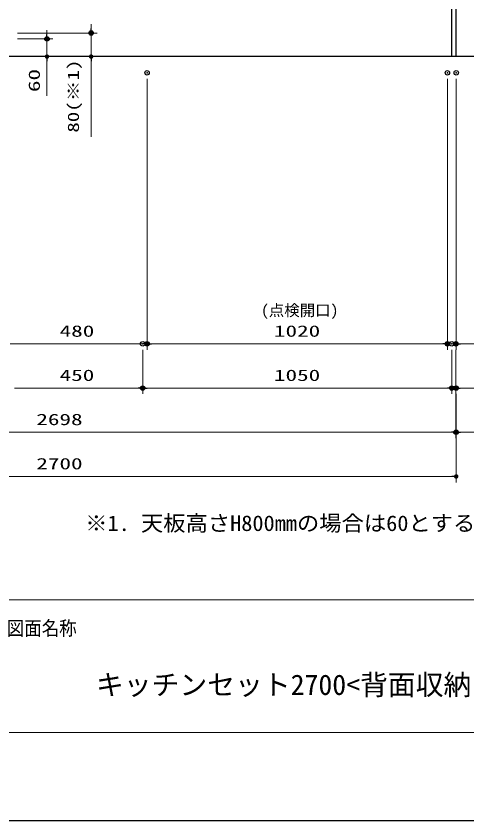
# Model space of a CAD drawing. Units: millimetres, scale not verified. Extents: x -9797 to 9797, y -4555 to 4555.
# Drawn here: x -6519 to -4987, y -4455 to -1724 of the extents above; entities that cross this region are included whole.
import ezdxf
from ezdxf.enums import TextEntityAlignment as Align

# ---------------------------------------------------------------- set-up
doc = ezdxf.new("R2010")
doc.units = ezdxf.units.MM
doc.header["$LTSCALE"] = 30
doc.header["$PDMODE"] = 32
doc.header["$PDSIZE"] = 15
for name, color, linetype, lineweight in [('0-0_図面枠', 3, 'Continuous', 15), ('0-2_0', 7, 'Continuous', 25), ('0-3_DEFPOINTS', 7, 'Continuous', 25), ('0-7_寸法ﾚｲﾔｰ', 30, 'Continuous', 13), ('0-9_KABE', 4, 'Continuous', 25)]:
    doc.layers.add(name, color=color, linetype=linetype, lineweight=lineweight)
doc.styles.add('ＭＳ ゴシック', font='')
doc.styles.get('ＭＳ ゴシック').set_extended_font_data('MS Gothic')

# ---------------------------------------------------------------- blocks, each defined once
blk = doc.blocks.new('_DOT')
at = {"layer": '0-2_0', "color": 30}
blk.add_line((-15, 0), (-30, 0), dxfattribs=at)
for points in [[(0, 0), (-15, 0), (-14.88, 1.88)], [(0, 0), (-14.88, -1.88), (-15, 0)], [(0, 0), (-14.88, 1.88), (-14.53, 3.73)], [(0, 0), (-14.53, -3.73), (-14.88, -1.88)], [(0, 0), (-14.53, 3.73), (-13.95, 5.52)], [(0, 0), (-13.95, -5.52), (-14.53, -3.73)], [(0, 0), (-13.95, 5.52), (-13.14, 7.23)], [(0, 0), (-13.14, -7.23), (-13.95, -5.52)], [(0, 0), (-13.14, 7.23), (-12.14, 8.82)], [(0, 0), (-12.14, -8.82), (-13.14, -7.23)], [(0, 0), (-12.14, 8.82), (-10.93, 10.27)], [(0, 0), (-10.93, -10.27), (-12.14, -8.82)], [(0, 0), (-10.93, 10.27), (-9.56, 11.56)], [(0, 0), (-9.56, -11.56), (-10.93, -10.27)], [(0, 0), (-9.56, 11.56), (-8.04, 12.66)], [(0, 0), (-8.04, -12.66), (-9.56, -11.56)], [(0, 0), (-8.04, 12.66), (-6.39, 13.57)], [(0, 0), (-6.39, -13.57), (-8.04, -12.66)], [(0, 0), (-6.39, 13.57), (-4.64, 14.27)], [(0, 0), (-4.64, -14.27), (-6.39, -13.57)], [(0, 0), (-4.64, 14.27), (-2.81, 14.73)], [(0, 0), (-2.81, -14.73), (-4.64, -14.27)], [(0, 0), (-2.81, 14.73), (-0.94, 14.97)], [(0, 0), (-0.94, -14.97), (-2.81, -14.73)], [(0, 0), (-0.94, 14.97), (0.94, 14.97)], [(0, 0), (0.94, -14.97), (-0.94, -14.97)], [(0, 0), (0.94, 14.97), (2.81, 14.73)], [(0, 0), (2.81, 14.73), (4.64, 14.27)], [(0, 0), (4.64, 14.27), (6.39, 13.57)], [(0, 0), (6.39, 13.57), (8.04, 12.66)], [(0, 0), (8.04, 12.66), (9.56, 11.56)], [(0, 0), (9.56, 11.56), (10.93, 10.27)], [(0, 0), (10.93, 10.27), (12.14, 8.82)], [(0, 0), (12.14, 8.82), (13.14, 7.23)], [(0, 0), (13.14, 7.23), (13.95, 5.52)], [(0, 0), (13.95, 5.52), (14.53, 3.73)], [(0, 0), (14.53, 3.73), (14.88, 1.88)], [(0, 0), (14.88, 1.88), (15, 0)], [(0, 0), (2.81, -14.73), (0.94, -14.97)], [(0, 0), (4.64, -14.27), (2.81, -14.73)], [(0, 0), (6.39, -13.57), (4.64, -14.27)], [(0, 0), (8.04, -12.66), (6.39, -13.57)], [(0, 0), (9.56, -11.56), (8.04, -12.66)], [(0, 0), (10.93, -10.27), (9.56, -11.56)], [(0, 0), (12.14, -8.82), (10.93, -10.27)], [(0, 0), (13.14, -7.23), (12.14, -8.82)], [(0, 0), (13.95, -5.52), (13.14, -7.23)], [(0, 0), (14.53, -3.73), (13.95, -5.52)], [(0, 0), (14.88, -1.88), (14.53, -3.73)], [(0, 0), (15, 0), (14.88, -1.88)]]:
    blk.add_solid(points, dxfattribs=at)

msp = doc.modelspace()

# ---------------------------------------------------------------- linework, layer by layer
at = {"layer": '0-0_図面枠'}
msp.add_line((-9397.23, -3705), (2602.77, -3705), dxfattribs=at)
msp.add_lwpolyline([(-9397.23, -4155), (2602.77, -4155), (2602.77, 4155), (-9397.23, 4155)], close=True, dxfattribs=at)
at = {"layer": '0-2_0'}
msp.add_lwpolyline([(-5038.56, -1023.93), (-5024.56, -1023.93), (-5024.56, -1860.93), (-5038.56, -1860.93)], close=True, dxfattribs=at)
at = {"layer": '0-3_DEFPOINTS'}
msp.add_line((2902.77, -4455), (-9697.23, -4455), dxfattribs=at)
for p in [(-6263.56, -1780.93), (-6413.56, -1800.93), (-6073.56, -1915.93), (-6073.56, -1915.93), (-5053.56, -1915.93), (-5023.56, -1915.93), (-6088.56, -2835.93), (-6088.56, -2835.93), (-6073.56, -2835.93), (-5053.56, -2835.93), (-5038.56, -2835.93), (-5024.56, -2835.93), (-6088.56, -2985.93), (-5038.56, -2985.93), (-5024.56, -2985.93), (-5023.56, -2985.93), (-5023.56, -2985.93), (-5024.56, -3135.93), (-5023.56, -3135.93)]:
    msp.add_point(p, dxfattribs=at)
at = {"layer": '0-7_寸法ﾚｲﾔｰ'}
for p, q in [((-6413.56, -1785.93), (-6413.56, -1770.93)), ((-6263.56, -1765.93), (-6263.56, -1750.93)), ((-6513.56, -1780.93), (-6243.56, -1780.93)), ((-6513.56, -1800.93), (-6393.56, -1800.93)), ((-6413.56, -1860.93), (-6413.56, -1800.93)), ((-6263.56, -1860.93), (-6263.56, -1780.93)), ((-6513.56, -1860.93), (-6393.56, -1860.93)), ((-6513.56, -1860.93), (-6243.56, -1860.93)), ((-6413.56, -1860.93), (-6413.56, -1993.78)), ((-6413.56, -1875.93), (-6413.56, -1890.93)), ((-6263.56, -1860.93), (-6263.56, -2133.21)), ((-6263.56, -1875.93), (-6263.56, -1890.93)), ((-6073.56, -1935.93), (-6073.56, -2855.93)), ((-6073.56, -1935.93), (-6073.56, -2855.93)), ((-5053.56, -1935.93), (-5053.56, -2855.93)), ((-5053.56, -1935.93), (-5053.56, -2855.93)), ((-5023.56, -1935.93), (-5023.56, -2855.93)), ((-6088.56, -2835.93), (-6538.56, -2835.93)), ((-5068.56, -2835.93), (-6058.56, -2835.93)), ((-5068.56, -2835.93), (-5083.56, -2835.93)), ((-5023.56, -2835.93), (-5053.56, -2835.93)), ((-5023.56, -2835.93), (-4888.8, -2835.93)), ((-5008.56, -2835.93), (-4993.56, -2835.93)), ((-6088.56, -2855.93), (-6088.56, -3005.93)), ((-6088.56, -2855.93), (-6088.56, -3005.93)), ((-5038.56, -2855.93), (-5038.56, -3005.93)), ((-5038.56, -2855.93), (-5038.56, -3005.93)), ((-5024.56, -2855.93), (-5024.56, -3155.93)), ((-5024.56, -2855.93), (-5024.56, -3005.93)), ((-6103.56, -2985.93), (-6523.56, -2985.93)), ((-5053.56, -2985.93), (-6073.56, -2985.93)), ((-5053.56, -2985.93), (-5068.56, -2985.93)), ((-5024.56, -2985.93), (-5038.56, -2985.93)), ((-5024.56, -2985.93), (-4893.56, -2985.93)), ((-5009.56, -2985.93), (-4994.56, -2985.93)), ((-5024.56, -3005.93), (-5024.56, -3155.93)), ((-5023.56, -3005.93), (-5023.56, -3305.93)), ((-5023.56, -3005.93), (-5023.56, -3155.93)), ((-7707.56, -3135.93), (-5039.56, -3135.93)), ((-5039.56, -3135.93), (-5054.56, -3135.93)), ((-5024.56, -3135.93), (-5023.56, -3135.93)), ((-5023.56, -3135.93), (-4944.04, -3135.93)), ((-5008.56, -3135.93), (-4993.56, -3135.93)), ((-5038.56, -3285.93), (-7708.56, -3285.93))]:
    msp.add_line(p, q, dxfattribs=at)
at = {"layer": '0-9_KABE'}
msp.add_line((-4873.56, -1860.93), (-7873.56, -1860.93), dxfattribs=at)

# ---------------------------------------------------------------- block references
at = {"layer": '0-7_寸法ﾚｲﾔｰ', "xscale": 0.5, "yscale": 0.5}
for p, rotation in [((-6263.56, -1780.93), 270), ((-6413.56, -1800.93), 270), ((-6413.56, -1860.93), 90), ((-6263.56, -1860.93), 90), ((-6073.56, -2835.93), 180), ((-5023.56, -2835.93), 180), ((-6088.56, -2985.93), 180), ((-5024.56, -2985.93), 180), ((-5023.56, -3135.93), 180)]:
    msp.add_blockref('_DOT', p, dxfattribs=dict(at, rotation=rotation))
for p in [(-6073.56, -2835.93), (-5053.56, -2835.93), (-5053.56, -2835.93), (-6088.56, -2985.93), (-5038.56, -2985.93), (-5038.56, -2985.93), (-5024.56, -3135.93), (-5024.56, -3135.93), (-5023.56, -3285.93)]:
    msp.add_blockref('_DOT', p, dxfattribs=at)

# ---------------------------------------------------------------- texts
at = {"layer": '0-0_図面枠', "style": 'ＭＳ ゴシック', "width": 0.9}
msp.add_text('図面名称', height=48.39, dxfattribs=at).set_placement((-6550.26, -3839.73), align=Align.BOTTOM_LEFT)
at = {"layer": '0-0_図面枠', "style": 'ＭＳ ゴシック'}
msp.add_text('キッチンセット2700<背面収納・食洗機有>左シンク\u3000設備図面 ', height=69.27, dxfattribs=at).set_placement((-6247.23, -4048.32), align=Align.BOTTOM_LEFT)
at = {"layer": '0-2_0', "style": 'ＭＳ ゴシック', "width": 1.05}
msp.add_text('※1. 天板高さH800mmの場合は60とする。', height=52.92, dxfattribs=at).set_placement((-6283.75, -3486.96), align=Align.BOTTOM_LEFT)
at = {"layer": '0-7_寸法ﾚｲﾔｰ', "style": 'ＭＳ ゴシック'}
for s, height, width, p in [('80(※1)', 38.48, 1.35, (-6293.3, -2118.93)), ('60', 38.49, 1.5, (-6426.16, -1981.4))]:
    msp.add_text(s, height=height, rotation=90, dxfattribs=dict(at, width=width)).set_placement(p, align=Align.BOTTOM_LEFT)
msp.add_text('(点検開口)', height=38.48, dxfattribs=at).set_placement((-5686.23, -2752.85), align=Align.BOTTOM_LEFT)
at = {"layer": '0-7_寸法ﾚｲﾔｰ', "style": 'ＭＳ ゴシック', "width": 1.5}
for s, p in [('480', (-6370.7, -2823.33)), ('1020', (-5642.61, -2823.33)), ('450', (-6370.7, -2973.33)), ('1050', (-5642.61, -2973.33)), ('2698', (-6449.75, -3123.33)), ('2700', (-6449.75, -3273.33))]:
    msp.add_text(s, height=38.49, dxfattribs=at).set_placement(p, align=Align.BOTTOM_LEFT)

doc.saveas('drawing.dxf')
